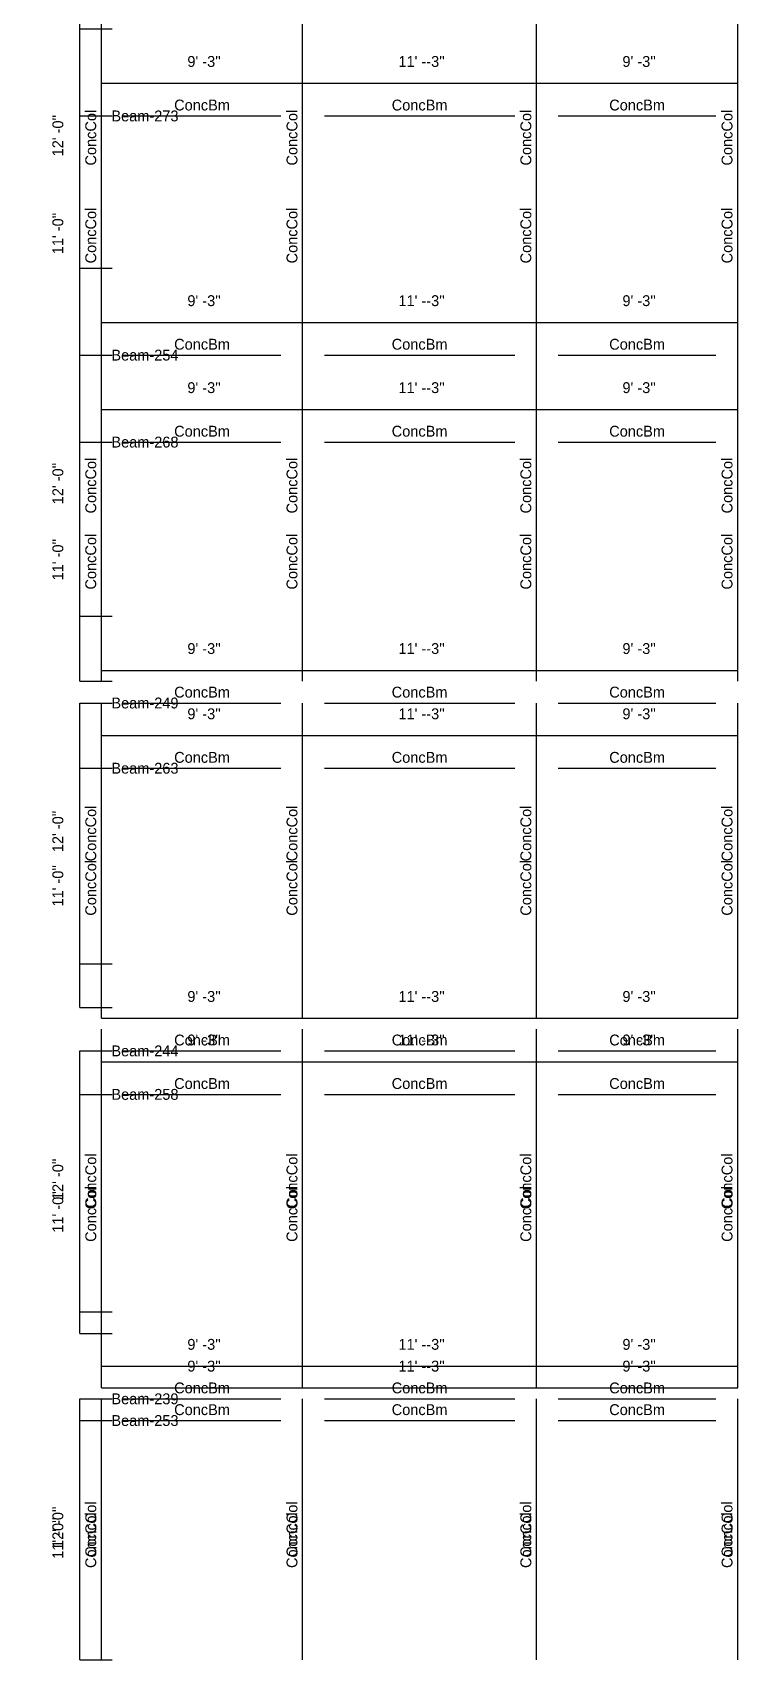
# Model space of a CAD drawing. Extents: x -38 to 2998, y -195 to 11529.
# Drawn here: x -38 to 356, y 8686 to 9586 of the extents above; entities that cross this region are included whole.
import ezdxf
from ezdxf.enums import TextEntityAlignment as Align

# ---------------------------------------------------------------- set-up
doc = ezdxf.new("R2010")
doc.units = 0
doc.header["$MEASUREMENT"] = 0
doc.layers.get('0').update_dxf_attribs({"linetype": 'CONTINUOUS'})
for name, color, linetype in [('CENTERLINES', 7, 'CONTINUOUS'), ('DIMENSIONS', 4, 'CONTINUOUS'), ('TEXT', 5, 'CONTINUOUS')]:
    doc.layers.add(name, color=color, linetype=linetype)
doc.dimstyles.get("Standard").update_dxf_attribs({"dimtxt": 0.18, "dimasz": 0.18, "dimexe": 0.18, "dimexo": 0.0625, "dimgap": 0.09, "dimtad": 0, "dimtih": 1, "dimtoh": 1, "dimdec": 4, "dimzin": 0, "dimtxsty": 'STANDARD', "dimcen": 0.09, "dimazin": 3, "dimtfac": 1, "dimtdec": 4, "dimtofl": 0, "dimtmove": 0, "dimatfit": 3, "dimtolj": 1, "dimtzin": 0})

# ---------------------------------------------------------------- blocks, each defined once
blk = doc.blocks.new('*D1407')
at = {"color": 1, "linetype": 'BYBLOCK'}
for points in [[(-8.29, 8828.29), (-7.23, 8827.23), (-16.77, 8836.77), (-15.71, 8835.71)], [(-8.29, 8684.29), (-7.23, 8683.23), (-16.77, 8692.77), (-15.71, 8691.71)]]:
    blk.add_solid(points, dxfattribs=at)
at = {"layer": 'DIMENSIONS', "color": 9, "linetype": 'BYBLOCK'}
for p, q in [((-12, 8832), (6, 8832)), ((-12, 8688), (6, 8688))]:
    blk.add_line(p, q, dxfattribs=at)
at = {"layer": 'DIMENSIONS', "color": 0, "linetype": 'BYBLOCK'}
blk.add_line((-12, 8688), (-12, 8832), dxfattribs=at)
at = {"layer": 'DIMENSIONS', "color": 0, "linetype": 'BYBLOCK', "insert": (-24, 8760), "char_height": 6, "attachment_point": 5, "rotation": 90}
blk.add_mtext("\\A1; 12' -0''", dxfattribs=at)
blk = doc.blocks.new('*D1408')
at = {"color": 1, "linetype": 'BYBLOCK'}
for points in [[(4.77, 8854.77), (3.71, 8853.71), (-3.71, 8846.29), (-4.77, 8845.23)], [(115.77, 8854.77), (114.71, 8853.71), (107.29, 8846.29), (106.23, 8845.23)]]:
    blk.add_solid(points, dxfattribs=at)
at = {"layer": 'DIMENSIONS', "color": 9, "linetype": 'BYBLOCK'}
for p, q in [((0, 8850), (0, 8868)), ((111, 8850), (111, 8868))]:
    blk.add_line(p, q, dxfattribs=at)
at = {"layer": 'DIMENSIONS', "color": 0, "linetype": 'BYBLOCK'}
blk.add_line((0, 8850), (111, 8850), dxfattribs=at)
at = {"layer": 'DIMENSIONS', "color": 0, "linetype": 'BYBLOCK', "insert": (55.5, 8862), "char_height": 6, "attachment_point": 5}
blk.add_mtext("\\A1; 9' -3''", dxfattribs=at)
blk = doc.blocks.new('*D1409')
at = {"color": 1, "linetype": 'BYBLOCK'}
for points in [[(115.77, 8854.77), (114.71, 8853.71), (107.29, 8846.29), (106.23, 8845.23)], [(244.77, 8854.77), (243.71, 8853.71), (236.29, 8846.29), (235.23, 8845.23)]]:
    blk.add_solid(points, dxfattribs=at)
at = {"layer": 'DIMENSIONS', "color": 9, "linetype": 'BYBLOCK'}
for p, q in [((111, 8850), (111, 8868)), ((240, 8850), (240, 8868))]:
    blk.add_line(p, q, dxfattribs=at)
at = {"layer": 'DIMENSIONS', "color": 0, "linetype": 'BYBLOCK'}
blk.add_line((111, 8850), (240, 8850), dxfattribs=at)
at = {"layer": 'DIMENSIONS', "color": 0, "linetype": 'BYBLOCK', "insert": (175.5, 8862), "char_height": 6, "attachment_point": 5}
blk.add_mtext("\\A1; 11' --3''", dxfattribs=at)
blk = doc.blocks.new('*D1410')
at = {"color": 1, "linetype": 'BYBLOCK'}
for points in [[(244.77, 8854.77), (243.71, 8853.71), (236.29, 8846.29), (235.23, 8845.23)], [(355.77, 8854.77), (354.71, 8853.71), (347.29, 8846.29), (346.23, 8845.23)]]:
    blk.add_solid(points, dxfattribs=at)
at = {"layer": 'DIMENSIONS', "color": 9, "linetype": 'BYBLOCK'}
for p, q in [((240, 8850), (240, 8868)), ((351, 8850), (351, 8868))]:
    blk.add_line(p, q, dxfattribs=at)
at = {"layer": 'DIMENSIONS', "color": 0, "linetype": 'BYBLOCK'}
blk.add_line((240, 8850), (351, 8850), dxfattribs=at)
at = {"layer": 'DIMENSIONS', "color": 0, "linetype": 'BYBLOCK', "insert": (295.5, 8862), "char_height": 6, "attachment_point": 5}
blk.add_mtext("\\A1; 9' -3''", dxfattribs=at)
blk = doc.blocks.new('*D1411')
at = {"color": 1, "linetype": 'BYBLOCK'}
for points in [[(-8.29, 9020.29), (-7.23, 9019.23), (-16.77, 9028.77), (-15.71, 9027.71)], [(-8.29, 8876.29), (-7.23, 8875.23), (-16.77, 8884.77), (-15.71, 8883.71)]]:
    blk.add_solid(points, dxfattribs=at)
at = {"layer": 'DIMENSIONS', "color": 9, "linetype": 'BYBLOCK'}
for p, q in [((-12, 9024), (6, 9024)), ((-12, 8880), (6, 8880))]:
    blk.add_line(p, q, dxfattribs=at)
at = {"layer": 'DIMENSIONS', "color": 0, "linetype": 'BYBLOCK'}
blk.add_line((-12, 8880), (-12, 9024), dxfattribs=at)
at = {"layer": 'DIMENSIONS', "color": 0, "linetype": 'BYBLOCK', "insert": (-24, 8952), "char_height": 6, "attachment_point": 5, "rotation": 90}
blk.add_mtext("\\A1; 12' -0''", dxfattribs=at)
blk = doc.blocks.new('*D1412')
at = {"color": 1, "linetype": 'BYBLOCK'}
for points in [[(4.77, 9046.77), (3.71, 9045.71), (-3.71, 9038.29), (-4.77, 9037.23)], [(115.77, 9046.77), (114.71, 9045.71), (107.29, 9038.29), (106.23, 9037.23)]]:
    blk.add_solid(points, dxfattribs=at)
at = {"layer": 'DIMENSIONS', "color": 9, "linetype": 'BYBLOCK'}
for p, q in [((0, 9042), (0, 9060)), ((111, 9042), (111, 9060))]:
    blk.add_line(p, q, dxfattribs=at)
at = {"layer": 'DIMENSIONS', "color": 0, "linetype": 'BYBLOCK'}
blk.add_line((0, 9042), (111, 9042), dxfattribs=at)
at = {"layer": 'DIMENSIONS', "color": 0, "linetype": 'BYBLOCK', "insert": (55.5, 9054), "char_height": 6, "attachment_point": 5}
blk.add_mtext("\\A1; 9' -3''", dxfattribs=at)
blk = doc.blocks.new('*D1413')
at = {"color": 1, "linetype": 'BYBLOCK'}
for points in [[(115.77, 9046.77), (114.71, 9045.71), (107.29, 9038.29), (106.23, 9037.23)], [(244.77, 9046.77), (243.71, 9045.71), (236.29, 9038.29), (235.23, 9037.23)]]:
    blk.add_solid(points, dxfattribs=at)
at = {"layer": 'DIMENSIONS', "color": 9, "linetype": 'BYBLOCK'}
for p, q in [((111, 9042), (111, 9060)), ((240, 9042), (240, 9060))]:
    blk.add_line(p, q, dxfattribs=at)
at = {"layer": 'DIMENSIONS', "color": 0, "linetype": 'BYBLOCK'}
blk.add_line((111, 9042), (240, 9042), dxfattribs=at)
at = {"layer": 'DIMENSIONS', "color": 0, "linetype": 'BYBLOCK', "insert": (175.5, 9054), "char_height": 6, "attachment_point": 5}
blk.add_mtext("\\A1; 11' --3''", dxfattribs=at)
blk = doc.blocks.new('*D1414')
at = {"color": 1, "linetype": 'BYBLOCK'}
for points in [[(244.77, 9046.77), (243.71, 9045.71), (236.29, 9038.29), (235.23, 9037.23)], [(355.77, 9046.77), (354.71, 9045.71), (347.29, 9038.29), (346.23, 9037.23)]]:
    blk.add_solid(points, dxfattribs=at)
at = {"layer": 'DIMENSIONS', "color": 9, "linetype": 'BYBLOCK'}
for p, q in [((240, 9042), (240, 9060)), ((351, 9042), (351, 9060))]:
    blk.add_line(p, q, dxfattribs=at)
at = {"layer": 'DIMENSIONS', "color": 0, "linetype": 'BYBLOCK'}
blk.add_line((240, 9042), (351, 9042), dxfattribs=at)
at = {"layer": 'DIMENSIONS', "color": 0, "linetype": 'BYBLOCK', "insert": (295.5, 9054), "char_height": 6, "attachment_point": 5}
blk.add_mtext("\\A1; 9' -3''", dxfattribs=at)
blk = doc.blocks.new('*D1415')
at = {"color": 1, "linetype": 'BYBLOCK'}
for points in [[(-8.29, 9212.29), (-7.23, 9211.23), (-16.77, 9220.77), (-15.71, 9219.71)], [(-8.29, 9068.29), (-7.23, 9067.23), (-16.77, 9076.77), (-15.71, 9075.71)]]:
    blk.add_solid(points, dxfattribs=at)
at = {"layer": 'DIMENSIONS', "color": 9, "linetype": 'BYBLOCK'}
for p, q in [((-12, 9216), (6, 9216)), ((-12, 9072), (6, 9072))]:
    blk.add_line(p, q, dxfattribs=at)
at = {"layer": 'DIMENSIONS', "color": 0, "linetype": 'BYBLOCK'}
blk.add_line((-12, 9072), (-12, 9216), dxfattribs=at)
at = {"layer": 'DIMENSIONS', "color": 0, "linetype": 'BYBLOCK', "insert": (-24, 9144), "char_height": 6, "attachment_point": 5, "rotation": 90}
blk.add_mtext("\\A1; 12' -0''", dxfattribs=at)
blk = doc.blocks.new('*D1416')
at = {"color": 1, "linetype": 'BYBLOCK'}
for points in [[(4.77, 9238.77), (3.71, 9237.71), (-3.71, 9230.29), (-4.77, 9229.23)], [(115.77, 9238.77), (114.71, 9237.71), (107.29, 9230.29), (106.23, 9229.23)]]:
    blk.add_solid(points, dxfattribs=at)
at = {"layer": 'DIMENSIONS', "color": 9, "linetype": 'BYBLOCK'}
for p, q in [((0, 9234), (0, 9252)), ((111, 9234), (111, 9252))]:
    blk.add_line(p, q, dxfattribs=at)
at = {"layer": 'DIMENSIONS', "color": 0, "linetype": 'BYBLOCK'}
blk.add_line((0, 9234), (111, 9234), dxfattribs=at)
at = {"layer": 'DIMENSIONS', "color": 0, "linetype": 'BYBLOCK', "insert": (55.5, 9246), "char_height": 6, "attachment_point": 5}
blk.add_mtext("\\A1; 9' -3''", dxfattribs=at)
blk = doc.blocks.new('*D1417')
at = {"color": 1, "linetype": 'BYBLOCK'}
for points in [[(115.77, 9238.77), (114.71, 9237.71), (107.29, 9230.29), (106.23, 9229.23)], [(244.77, 9238.77), (243.71, 9237.71), (236.29, 9230.29), (235.23, 9229.23)]]:
    blk.add_solid(points, dxfattribs=at)
at = {"layer": 'DIMENSIONS', "color": 9, "linetype": 'BYBLOCK'}
for p, q in [((111, 9234), (111, 9252)), ((240, 9234), (240, 9252))]:
    blk.add_line(p, q, dxfattribs=at)
at = {"layer": 'DIMENSIONS', "color": 0, "linetype": 'BYBLOCK'}
blk.add_line((111, 9234), (240, 9234), dxfattribs=at)
at = {"layer": 'DIMENSIONS', "color": 0, "linetype": 'BYBLOCK', "insert": (175.5, 9246), "char_height": 6, "attachment_point": 5}
blk.add_mtext("\\A1; 11' --3''", dxfattribs=at)
blk = doc.blocks.new('*D1418')
at = {"color": 1, "linetype": 'BYBLOCK'}
for points in [[(244.77, 9238.77), (243.71, 9237.71), (236.29, 9230.29), (235.23, 9229.23)], [(355.77, 9238.77), (354.71, 9237.71), (347.29, 9230.29), (346.23, 9229.23)]]:
    blk.add_solid(points, dxfattribs=at)
at = {"layer": 'DIMENSIONS', "color": 9, "linetype": 'BYBLOCK'}
for p, q in [((240, 9234), (240, 9252)), ((351, 9234), (351, 9252))]:
    blk.add_line(p, q, dxfattribs=at)
at = {"layer": 'DIMENSIONS', "color": 0, "linetype": 'BYBLOCK'}
blk.add_line((240, 9234), (351, 9234), dxfattribs=at)
at = {"layer": 'DIMENSIONS', "color": 0, "linetype": 'BYBLOCK', "insert": (295.5, 9246), "char_height": 6, "attachment_point": 5}
blk.add_mtext("\\A1; 9' -3''", dxfattribs=at)
blk = doc.blocks.new('*D1419')
at = {"color": 1, "linetype": 'BYBLOCK'}
for points in [[(-8.29, 9404.29), (-7.23, 9403.23), (-16.77, 9412.77), (-15.71, 9411.71)], [(-8.29, 9260.29), (-7.23, 9259.23), (-16.77, 9268.77), (-15.71, 9267.71)]]:
    blk.add_solid(points, dxfattribs=at)
at = {"layer": 'DIMENSIONS', "color": 9, "linetype": 'BYBLOCK'}
for p, q in [((-12, 9408), (6, 9408)), ((-12, 9264), (6, 9264))]:
    blk.add_line(p, q, dxfattribs=at)
at = {"layer": 'DIMENSIONS', "color": 0, "linetype": 'BYBLOCK'}
blk.add_line((-12, 9264), (-12, 9408), dxfattribs=at)
at = {"layer": 'DIMENSIONS', "color": 0, "linetype": 'BYBLOCK', "insert": (-24, 9336), "char_height": 6, "attachment_point": 5, "rotation": 90}
blk.add_mtext("\\A1; 12' -0''", dxfattribs=at)
blk = doc.blocks.new('*D1420')
at = {"color": 1, "linetype": 'BYBLOCK'}
for points in [[(4.77, 9430.77), (3.71, 9429.71), (-3.71, 9422.29), (-4.77, 9421.23)], [(115.77, 9430.77), (114.71, 9429.71), (107.29, 9422.29), (106.23, 9421.23)]]:
    blk.add_solid(points, dxfattribs=at)
at = {"layer": 'DIMENSIONS', "color": 9, "linetype": 'BYBLOCK'}
for p, q in [((0, 9426), (0, 9444)), ((111, 9426), (111, 9444))]:
    blk.add_line(p, q, dxfattribs=at)
at = {"layer": 'DIMENSIONS', "color": 0, "linetype": 'BYBLOCK'}
blk.add_line((0, 9426), (111, 9426), dxfattribs=at)
at = {"layer": 'DIMENSIONS', "color": 0, "linetype": 'BYBLOCK', "insert": (55.5, 9438), "char_height": 6, "attachment_point": 5}
blk.add_mtext("\\A1; 9' -3''", dxfattribs=at)
blk = doc.blocks.new('*D1421')
at = {"color": 1, "linetype": 'BYBLOCK'}
for points in [[(115.77, 9430.77), (114.71, 9429.71), (107.29, 9422.29), (106.23, 9421.23)], [(244.77, 9430.77), (243.71, 9429.71), (236.29, 9422.29), (235.23, 9421.23)]]:
    blk.add_solid(points, dxfattribs=at)
at = {"layer": 'DIMENSIONS', "color": 9, "linetype": 'BYBLOCK'}
for p, q in [((111, 9426), (111, 9444)), ((240, 9426), (240, 9444))]:
    blk.add_line(p, q, dxfattribs=at)
at = {"layer": 'DIMENSIONS', "color": 0, "linetype": 'BYBLOCK'}
blk.add_line((111, 9426), (240, 9426), dxfattribs=at)
at = {"layer": 'DIMENSIONS', "color": 0, "linetype": 'BYBLOCK', "insert": (175.5, 9438), "char_height": 6, "attachment_point": 5}
blk.add_mtext("\\A1; 11' --3''", dxfattribs=at)
blk = doc.blocks.new('*D1422')
at = {"color": 1, "linetype": 'BYBLOCK'}
for points in [[(244.77, 9430.77), (243.71, 9429.71), (236.29, 9422.29), (235.23, 9421.23)], [(355.77, 9430.77), (354.71, 9429.71), (347.29, 9422.29), (346.23, 9421.23)]]:
    blk.add_solid(points, dxfattribs=at)
at = {"layer": 'DIMENSIONS', "color": 9, "linetype": 'BYBLOCK'}
for p, q in [((240, 9426), (240, 9444)), ((351, 9426), (351, 9444))]:
    blk.add_line(p, q, dxfattribs=at)
at = {"layer": 'DIMENSIONS', "color": 0, "linetype": 'BYBLOCK'}
blk.add_line((240, 9426), (351, 9426), dxfattribs=at)
at = {"layer": 'DIMENSIONS', "color": 0, "linetype": 'BYBLOCK', "insert": (295.5, 9438), "char_height": 6, "attachment_point": 5}
blk.add_mtext("\\A1; 9' -3''", dxfattribs=at)
blk = doc.blocks.new('*D1423')
at = {"color": 1, "linetype": 'BYBLOCK'}
for points in [[(-8.29, 9596.29), (-7.23, 9595.23), (-16.77, 9604.77), (-15.71, 9603.71)], [(-8.29, 9452.29), (-7.23, 9451.23), (-16.77, 9460.77), (-15.71, 9459.71)]]:
    blk.add_solid(points, dxfattribs=at)
at = {"layer": 'DIMENSIONS', "color": 9, "linetype": 'BYBLOCK'}
for p, q in [((-12, 9600), (6, 9600)), ((-12, 9456), (6, 9456))]:
    blk.add_line(p, q, dxfattribs=at)
at = {"layer": 'DIMENSIONS', "color": 0, "linetype": 'BYBLOCK'}
blk.add_line((-12, 9456), (-12, 9600), dxfattribs=at)
at = {"layer": 'DIMENSIONS', "color": 0, "linetype": 'BYBLOCK', "insert": (-24, 9528), "char_height": 6, "attachment_point": 5, "rotation": 90}
blk.add_mtext("\\A1; 12' -0''", dxfattribs=at)
blk = doc.blocks.new('*D1889')
at = {"color": 1, "linetype": 'BYBLOCK'}
for points in [[(-8.29, 8816.29), (-7.23, 8815.23), (-16.77, 8824.77), (-15.71, 8823.71)], [(-8.29, 8684.29), (-7.23, 8683.23), (-16.77, 8692.77), (-15.71, 8691.71)]]:
    blk.add_solid(points, dxfattribs=at)
at = {"layer": 'DIMENSIONS', "color": 9, "linetype": 'BYBLOCK'}
for p, q in [((-12, 8820), (6, 8820)), ((-12, 8688), (6, 8688))]:
    blk.add_line(p, q, dxfattribs=at)
at = {"layer": 'DIMENSIONS', "color": 0, "linetype": 'BYBLOCK'}
blk.add_line((-12, 8688), (-12, 8820), dxfattribs=at)
at = {"layer": 'DIMENSIONS', "color": 0, "linetype": 'BYBLOCK', "insert": (-24, 8754), "char_height": 6, "attachment_point": 5, "rotation": 90}
blk.add_mtext("\\A1; 11' -0''", dxfattribs=at)
blk = doc.blocks.new('*D1890')
at = {"color": 1, "linetype": 'BYBLOCK'}
for points in [[(4.77, 8842.77), (3.71, 8841.71), (-3.71, 8834.29), (-4.77, 8833.23)], [(115.77, 8842.77), (114.71, 8841.71), (107.29, 8834.29), (106.23, 8833.23)]]:
    blk.add_solid(points, dxfattribs=at)
at = {"layer": 'DIMENSIONS', "color": 9, "linetype": 'BYBLOCK'}
for p, q in [((0, 8838), (0, 8856)), ((111, 8838), (111, 8856))]:
    blk.add_line(p, q, dxfattribs=at)
at = {"layer": 'DIMENSIONS', "color": 0, "linetype": 'BYBLOCK'}
blk.add_line((0, 8838), (111, 8838), dxfattribs=at)
at = {"layer": 'DIMENSIONS', "color": 0, "linetype": 'BYBLOCK', "insert": (55.5, 8850), "char_height": 6, "attachment_point": 5}
blk.add_mtext("\\A1; 9' -3''", dxfattribs=at)
blk = doc.blocks.new('*D1891')
at = {"color": 1, "linetype": 'BYBLOCK'}
for points in [[(115.77, 8842.77), (114.71, 8841.71), (107.29, 8834.29), (106.23, 8833.23)], [(244.77, 8842.77), (243.71, 8841.71), (236.29, 8834.29), (235.23, 8833.23)]]:
    blk.add_solid(points, dxfattribs=at)
at = {"layer": 'DIMENSIONS', "color": 9, "linetype": 'BYBLOCK'}
for p, q in [((111, 8838), (111, 8856)), ((240, 8838), (240, 8856))]:
    blk.add_line(p, q, dxfattribs=at)
at = {"layer": 'DIMENSIONS', "color": 0, "linetype": 'BYBLOCK'}
blk.add_line((111, 8838), (240, 8838), dxfattribs=at)
at = {"layer": 'DIMENSIONS', "color": 0, "linetype": 'BYBLOCK', "insert": (175.5, 8850), "char_height": 6, "attachment_point": 5}
blk.add_mtext("\\A1; 11' --3''", dxfattribs=at)
blk = doc.blocks.new('*D1892')
at = {"color": 1, "linetype": 'BYBLOCK'}
for points in [[(244.77, 8842.77), (243.71, 8841.71), (236.29, 8834.29), (235.23, 8833.23)], [(355.77, 8842.77), (354.71, 8841.71), (347.29, 8834.29), (346.23, 8833.23)]]:
    blk.add_solid(points, dxfattribs=at)
at = {"layer": 'DIMENSIONS', "color": 9, "linetype": 'BYBLOCK'}
for p, q in [((240, 8838), (240, 8856)), ((351, 8838), (351, 8856))]:
    blk.add_line(p, q, dxfattribs=at)
at = {"layer": 'DIMENSIONS', "color": 0, "linetype": 'BYBLOCK'}
blk.add_line((240, 8838), (351, 8838), dxfattribs=at)
at = {"layer": 'DIMENSIONS', "color": 0, "linetype": 'BYBLOCK', "insert": (295.5, 8850), "char_height": 6, "attachment_point": 5}
blk.add_mtext("\\A1; 9' -3''", dxfattribs=at)
blk = doc.blocks.new('*D1893')
at = {"color": 1, "linetype": 'BYBLOCK'}
for points in [[(-8.29, 8996.29), (-7.23, 8995.23), (-16.77, 9004.77), (-15.71, 9003.71)], [(-8.29, 8864.29), (-7.23, 8863.23), (-16.77, 8872.77), (-15.71, 8871.71)]]:
    blk.add_solid(points, dxfattribs=at)
at = {"layer": 'DIMENSIONS', "color": 9, "linetype": 'BYBLOCK'}
for p, q in [((-12, 9000), (6, 9000)), ((-12, 8868), (6, 8868))]:
    blk.add_line(p, q, dxfattribs=at)
at = {"layer": 'DIMENSIONS', "color": 0, "linetype": 'BYBLOCK'}
blk.add_line((-12, 8868), (-12, 9000), dxfattribs=at)
at = {"layer": 'DIMENSIONS', "color": 0, "linetype": 'BYBLOCK', "insert": (-24, 8934), "char_height": 6, "attachment_point": 5, "rotation": 90}
blk.add_mtext("\\A1; 11' -0''", dxfattribs=at)
blk = doc.blocks.new('*D1894')
at = {"color": 1, "linetype": 'BYBLOCK'}
for points in [[(4.77, 9022.77), (3.71, 9021.71), (-3.71, 9014.29), (-4.77, 9013.23)], [(115.77, 9022.77), (114.71, 9021.71), (107.29, 9014.29), (106.23, 9013.23)]]:
    blk.add_solid(points, dxfattribs=at)
at = {"layer": 'DIMENSIONS', "color": 9, "linetype": 'BYBLOCK'}
for p, q in [((0, 9018), (0, 9036)), ((111, 9018), (111, 9036))]:
    blk.add_line(p, q, dxfattribs=at)
at = {"layer": 'DIMENSIONS', "color": 0, "linetype": 'BYBLOCK'}
blk.add_line((0, 9018), (111, 9018), dxfattribs=at)
at = {"layer": 'DIMENSIONS', "color": 0, "linetype": 'BYBLOCK', "insert": (55.5, 9030), "char_height": 6, "attachment_point": 5}
blk.add_mtext("\\A1; 9' -3''", dxfattribs=at)
blk = doc.blocks.new('*D1895')
at = {"color": 1, "linetype": 'BYBLOCK'}
for points in [[(115.77, 9022.77), (114.71, 9021.71), (107.29, 9014.29), (106.23, 9013.23)], [(244.77, 9022.77), (243.71, 9021.71), (236.29, 9014.29), (235.23, 9013.23)]]:
    blk.add_solid(points, dxfattribs=at)
at = {"layer": 'DIMENSIONS', "color": 9, "linetype": 'BYBLOCK'}
for p, q in [((111, 9018), (111, 9036)), ((240, 9018), (240, 9036))]:
    blk.add_line(p, q, dxfattribs=at)
at = {"layer": 'DIMENSIONS', "color": 0, "linetype": 'BYBLOCK'}
blk.add_line((111, 9018), (240, 9018), dxfattribs=at)
at = {"layer": 'DIMENSIONS', "color": 0, "linetype": 'BYBLOCK', "insert": (175.5, 9030), "char_height": 6, "attachment_point": 5}
blk.add_mtext("\\A1; 11' --3''", dxfattribs=at)
blk = doc.blocks.new('*D1896')
at = {"color": 1, "linetype": 'BYBLOCK'}
for points in [[(244.77, 9022.77), (243.71, 9021.71), (236.29, 9014.29), (235.23, 9013.23)], [(355.77, 9022.77), (354.71, 9021.71), (347.29, 9014.29), (346.23, 9013.23)]]:
    blk.add_solid(points, dxfattribs=at)
at = {"layer": 'DIMENSIONS', "color": 9, "linetype": 'BYBLOCK'}
for p, q in [((240, 9018), (240, 9036)), ((351, 9018), (351, 9036))]:
    blk.add_line(p, q, dxfattribs=at)
at = {"layer": 'DIMENSIONS', "color": 0, "linetype": 'BYBLOCK'}
blk.add_line((240, 9018), (351, 9018), dxfattribs=at)
at = {"layer": 'DIMENSIONS', "color": 0, "linetype": 'BYBLOCK', "insert": (295.5, 9030), "char_height": 6, "attachment_point": 5}
blk.add_mtext("\\A1; 9' -3''", dxfattribs=at)
blk = doc.blocks.new('*D1897')
at = {"color": 1, "linetype": 'BYBLOCK'}
for points in [[(-8.29, 9176.29), (-7.23, 9175.23), (-16.77, 9184.77), (-15.71, 9183.71)], [(-8.29, 9044.29), (-7.23, 9043.23), (-16.77, 9052.77), (-15.71, 9051.71)]]:
    blk.add_solid(points, dxfattribs=at)
at = {"layer": 'DIMENSIONS', "color": 9, "linetype": 'BYBLOCK'}
for p, q in [((-12, 9180), (6, 9180)), ((-12, 9048), (6, 9048))]:
    blk.add_line(p, q, dxfattribs=at)
at = {"layer": 'DIMENSIONS', "color": 0, "linetype": 'BYBLOCK'}
blk.add_line((-12, 9048), (-12, 9180), dxfattribs=at)
at = {"layer": 'DIMENSIONS', "color": 0, "linetype": 'BYBLOCK', "insert": (-24, 9114), "char_height": 6, "attachment_point": 5, "rotation": 90}
blk.add_mtext("\\A1; 11' -0''", dxfattribs=at)
blk = doc.blocks.new('*D1898')
at = {"color": 1, "linetype": 'BYBLOCK'}
for points in [[(4.77, 9202.77), (3.71, 9201.71), (-3.71, 9194.29), (-4.77, 9193.23)], [(115.77, 9202.77), (114.71, 9201.71), (107.29, 9194.29), (106.23, 9193.23)]]:
    blk.add_solid(points, dxfattribs=at)
at = {"layer": 'DIMENSIONS', "color": 9, "linetype": 'BYBLOCK'}
for p, q in [((0, 9198), (0, 9216)), ((111, 9198), (111, 9216))]:
    blk.add_line(p, q, dxfattribs=at)
at = {"layer": 'DIMENSIONS', "color": 0, "linetype": 'BYBLOCK'}
blk.add_line((0, 9198), (111, 9198), dxfattribs=at)
at = {"layer": 'DIMENSIONS', "color": 0, "linetype": 'BYBLOCK', "insert": (55.5, 9210), "char_height": 6, "attachment_point": 5}
blk.add_mtext("\\A1; 9' -3''", dxfattribs=at)
blk = doc.blocks.new('*D1899')
at = {"color": 1, "linetype": 'BYBLOCK'}
for points in [[(115.77, 9202.77), (114.71, 9201.71), (107.29, 9194.29), (106.23, 9193.23)], [(244.77, 9202.77), (243.71, 9201.71), (236.29, 9194.29), (235.23, 9193.23)]]:
    blk.add_solid(points, dxfattribs=at)
at = {"layer": 'DIMENSIONS', "color": 9, "linetype": 'BYBLOCK'}
for p, q in [((111, 9198), (111, 9216)), ((240, 9198), (240, 9216))]:
    blk.add_line(p, q, dxfattribs=at)
at = {"layer": 'DIMENSIONS', "color": 0, "linetype": 'BYBLOCK'}
blk.add_line((111, 9198), (240, 9198), dxfattribs=at)
at = {"layer": 'DIMENSIONS', "color": 0, "linetype": 'BYBLOCK', "insert": (175.5, 9210), "char_height": 6, "attachment_point": 5}
blk.add_mtext("\\A1; 11' --3''", dxfattribs=at)
blk = doc.blocks.new('*D1900')
at = {"color": 1, "linetype": 'BYBLOCK'}
for points in [[(244.77, 9202.77), (243.71, 9201.71), (236.29, 9194.29), (235.23, 9193.23)], [(355.77, 9202.77), (354.71, 9201.71), (347.29, 9194.29), (346.23, 9193.23)]]:
    blk.add_solid(points, dxfattribs=at)
at = {"layer": 'DIMENSIONS', "color": 9, "linetype": 'BYBLOCK'}
for p, q in [((240, 9198), (240, 9216)), ((351, 9198), (351, 9216))]:
    blk.add_line(p, q, dxfattribs=at)
at = {"layer": 'DIMENSIONS', "color": 0, "linetype": 'BYBLOCK'}
blk.add_line((240, 9198), (351, 9198), dxfattribs=at)
at = {"layer": 'DIMENSIONS', "color": 0, "linetype": 'BYBLOCK', "insert": (295.5, 9210), "char_height": 6, "attachment_point": 5}
blk.add_mtext("\\A1; 9' -3''", dxfattribs=at)
blk = doc.blocks.new('*D1901')
at = {"color": 1, "linetype": 'BYBLOCK'}
for points in [[(-8.29, 9356.29), (-7.23, 9355.23), (-16.77, 9364.77), (-15.71, 9363.71)], [(-8.29, 9224.29), (-7.23, 9223.23), (-16.77, 9232.77), (-15.71, 9231.71)]]:
    blk.add_solid(points, dxfattribs=at)
at = {"layer": 'DIMENSIONS', "color": 9, "linetype": 'BYBLOCK'}
for p, q in [((-12, 9360), (6, 9360)), ((-12, 9228), (6, 9228))]:
    blk.add_line(p, q, dxfattribs=at)
at = {"layer": 'DIMENSIONS', "color": 0, "linetype": 'BYBLOCK'}
blk.add_line((-12, 9228), (-12, 9360), dxfattribs=at)
at = {"layer": 'DIMENSIONS', "color": 0, "linetype": 'BYBLOCK', "insert": (-24, 9294), "char_height": 6, "attachment_point": 5, "rotation": 90}
blk.add_mtext("\\A1; 11' -0''", dxfattribs=at)
blk = doc.blocks.new('*D1902')
at = {"color": 1, "linetype": 'BYBLOCK'}
for points in [[(4.77, 9382.77), (3.71, 9381.71), (-3.71, 9374.29), (-4.77, 9373.23)], [(115.77, 9382.77), (114.71, 9381.71), (107.29, 9374.29), (106.23, 9373.23)]]:
    blk.add_solid(points, dxfattribs=at)
at = {"layer": 'DIMENSIONS', "color": 9, "linetype": 'BYBLOCK'}
for p, q in [((0, 9378), (0, 9396)), ((111, 9378), (111, 9396))]:
    blk.add_line(p, q, dxfattribs=at)
at = {"layer": 'DIMENSIONS', "color": 0, "linetype": 'BYBLOCK'}
blk.add_line((0, 9378), (111, 9378), dxfattribs=at)
at = {"layer": 'DIMENSIONS', "color": 0, "linetype": 'BYBLOCK', "insert": (55.5, 9390), "char_height": 6, "attachment_point": 5}
blk.add_mtext("\\A1; 9' -3''", dxfattribs=at)
blk = doc.blocks.new('*D1903')
at = {"color": 1, "linetype": 'BYBLOCK'}
for points in [[(115.77, 9382.77), (114.71, 9381.71), (107.29, 9374.29), (106.23, 9373.23)], [(244.77, 9382.77), (243.71, 9381.71), (236.29, 9374.29), (235.23, 9373.23)]]:
    blk.add_solid(points, dxfattribs=at)
at = {"layer": 'DIMENSIONS', "color": 9, "linetype": 'BYBLOCK'}
for p, q in [((111, 9378), (111, 9396)), ((240, 9378), (240, 9396))]:
    blk.add_line(p, q, dxfattribs=at)
at = {"layer": 'DIMENSIONS', "color": 0, "linetype": 'BYBLOCK'}
blk.add_line((111, 9378), (240, 9378), dxfattribs=at)
at = {"layer": 'DIMENSIONS', "color": 0, "linetype": 'BYBLOCK', "insert": (175.5, 9390), "char_height": 6, "attachment_point": 5}
blk.add_mtext("\\A1; 11' --3''", dxfattribs=at)
blk = doc.blocks.new('*D1904')
at = {"color": 1, "linetype": 'BYBLOCK'}
for points in [[(244.77, 9382.77), (243.71, 9381.71), (236.29, 9374.29), (235.23, 9373.23)], [(355.77, 9382.77), (354.71, 9381.71), (347.29, 9374.29), (346.23, 9373.23)]]:
    blk.add_solid(points, dxfattribs=at)
at = {"layer": 'DIMENSIONS', "color": 9, "linetype": 'BYBLOCK'}
for p, q in [((240, 9378), (240, 9396)), ((351, 9378), (351, 9396))]:
    blk.add_line(p, q, dxfattribs=at)
at = {"layer": 'DIMENSIONS', "color": 0, "linetype": 'BYBLOCK'}
blk.add_line((240, 9378), (351, 9378), dxfattribs=at)
at = {"layer": 'DIMENSIONS', "color": 0, "linetype": 'BYBLOCK', "insert": (295.5, 9390), "char_height": 6, "attachment_point": 5}
blk.add_mtext("\\A1; 9' -3''", dxfattribs=at)
blk = doc.blocks.new('*D1905')
at = {"color": 1, "linetype": 'BYBLOCK'}
for points in [[(-8.29, 9536.29), (-7.23, 9535.23), (-16.77, 9544.77), (-15.71, 9543.71)], [(-8.29, 9404.29), (-7.23, 9403.23), (-16.77, 9412.77), (-15.71, 9411.71)]]:
    blk.add_solid(points, dxfattribs=at)
at = {"layer": 'DIMENSIONS', "color": 9, "linetype": 'BYBLOCK'}
for p, q in [((-12, 9540), (6, 9540)), ((-12, 9408), (6, 9408))]:
    blk.add_line(p, q, dxfattribs=at)
at = {"layer": 'DIMENSIONS', "color": 0, "linetype": 'BYBLOCK'}
blk.add_line((-12, 9408), (-12, 9540), dxfattribs=at)
at = {"layer": 'DIMENSIONS', "color": 0, "linetype": 'BYBLOCK', "insert": (-24, 9474), "char_height": 6, "attachment_point": 5, "rotation": 90}
blk.add_mtext("\\A1; 11' -0''", dxfattribs=at)
blk = doc.blocks.new('*D1906')
at = {"color": 1, "linetype": 'BYBLOCK'}
for points in [[(4.77, 9562.77), (3.71, 9561.71), (-3.71, 9554.29), (-4.77, 9553.23)], [(115.77, 9562.77), (114.71, 9561.71), (107.29, 9554.29), (106.23, 9553.23)]]:
    blk.add_solid(points, dxfattribs=at)
at = {"layer": 'DIMENSIONS', "color": 9, "linetype": 'BYBLOCK'}
for p, q in [((0, 9558), (0, 9576)), ((111, 9558), (111, 9576))]:
    blk.add_line(p, q, dxfattribs=at)
at = {"layer": 'DIMENSIONS', "color": 0, "linetype": 'BYBLOCK'}
blk.add_line((0, 9558), (111, 9558), dxfattribs=at)
at = {"layer": 'DIMENSIONS', "color": 0, "linetype": 'BYBLOCK', "insert": (55.5, 9570), "char_height": 6, "attachment_point": 5}
blk.add_mtext("\\A1; 9' -3''", dxfattribs=at)
blk = doc.blocks.new('*D1907')
at = {"color": 1, "linetype": 'BYBLOCK'}
for points in [[(115.77, 9562.77), (114.71, 9561.71), (107.29, 9554.29), (106.23, 9553.23)], [(244.77, 9562.77), (243.71, 9561.71), (236.29, 9554.29), (235.23, 9553.23)]]:
    blk.add_solid(points, dxfattribs=at)
at = {"layer": 'DIMENSIONS', "color": 9, "linetype": 'BYBLOCK'}
for p, q in [((111, 9558), (111, 9576)), ((240, 9558), (240, 9576))]:
    blk.add_line(p, q, dxfattribs=at)
at = {"layer": 'DIMENSIONS', "color": 0, "linetype": 'BYBLOCK'}
blk.add_line((111, 9558), (240, 9558), dxfattribs=at)
at = {"layer": 'DIMENSIONS', "color": 0, "linetype": 'BYBLOCK', "insert": (175.5, 9570), "char_height": 6, "attachment_point": 5}
blk.add_mtext("\\A1; 11' --3''", dxfattribs=at)
blk = doc.blocks.new('*D1908')
at = {"color": 1, "linetype": 'BYBLOCK'}
for points in [[(244.77, 9562.77), (243.71, 9561.71), (236.29, 9554.29), (235.23, 9553.23)], [(355.77, 9562.77), (354.71, 9561.71), (347.29, 9554.29), (346.23, 9553.23)]]:
    blk.add_solid(points, dxfattribs=at)
at = {"layer": 'DIMENSIONS', "color": 9, "linetype": 'BYBLOCK'}
for p, q in [((240, 9558), (240, 9576)), ((351, 9558), (351, 9576))]:
    blk.add_line(p, q, dxfattribs=at)
at = {"layer": 'DIMENSIONS', "color": 0, "linetype": 'BYBLOCK'}
blk.add_line((240, 9558), (351, 9558), dxfattribs=at)
at = {"layer": 'DIMENSIONS', "color": 0, "linetype": 'BYBLOCK', "insert": (295.5, 9570), "char_height": 6, "attachment_point": 5}
blk.add_mtext("\\A1; 9' -3''", dxfattribs=at)
blk = doc.blocks.new('*D1909')
at = {"color": 1, "linetype": 'BYBLOCK'}
for points in [[(-8.29, 9716.29), (-7.23, 9715.23), (-16.77, 9724.77), (-15.71, 9723.71)], [(-8.29, 9584.29), (-7.23, 9583.23), (-16.77, 9592.77), (-15.71, 9591.71)]]:
    blk.add_solid(points, dxfattribs=at)
at = {"layer": 'DIMENSIONS', "color": 9, "linetype": 'BYBLOCK'}
for p, q in [((-12, 9720), (6, 9720)), ((-12, 9588), (6, 9588))]:
    blk.add_line(p, q, dxfattribs=at)
at = {"layer": 'DIMENSIONS', "color": 0, "linetype": 'BYBLOCK'}
blk.add_line((-12, 9588), (-12, 9720), dxfattribs=at)
at = {"layer": 'DIMENSIONS', "color": 0, "linetype": 'BYBLOCK', "insert": (-24, 9654), "char_height": 6, "attachment_point": 5, "rotation": 90}
blk.add_mtext("\\A1; 11' -0''", dxfattribs=at)

msp = doc.modelspace()

# ---------------------------------------------------------------- linework, layer by layer
at = {"layer": 'CENTERLINES', "color": 0, "linetype": 'CONTINUOUS'}
for p, q in [((0, 9456), (0, 9600)), ((111, 9456), (111, 9600)), ((240, 9456), (240, 9600)), ((351, 9456), (351, 9600)), ((0, 9408), (0, 9540)), ((12, 9540), (99, 9540)), ((111, 9408), (111, 9540)), ((123, 9540), (228, 9540)), ((240, 9408), (240, 9540)), ((252, 9540), (339, 9540)), ((351, 9408), (351, 9540)), ((0, 9264), (0, 9408)), ((12, 9408), (99, 9408)), ((111, 9264), (111, 9408)), ((123, 9408), (228, 9408)), ((240, 9264), (240, 9408)), ((252, 9408), (339, 9408)), ((351, 9264), (351, 9408)), ((0, 9228), (0, 9360)), ((12, 9360), (99, 9360)), ((111, 9228), (111, 9360)), ((123, 9360), (228, 9360)), ((240, 9228), (240, 9360)), ((252, 9360), (339, 9360)), ((351, 9228), (351, 9360)), ((0, 9072), (0, 9216)), ((12, 9216), (99, 9216)), ((111, 9072), (111, 9216)), ((123, 9216), (228, 9216)), ((240, 9072), (240, 9216)), ((252, 9216), (339, 9216)), ((351, 9072), (351, 9216)), ((0, 9048), (0, 9180)), ((12, 9180), (99, 9180)), ((111, 9048), (111, 9180)), ((123, 9180), (228, 9180)), ((240, 9048), (240, 9180)), ((252, 9180), (339, 9180)), ((351, 9048), (351, 9180)), ((0, 8880), (0, 9024)), ((12, 9024), (99, 9024)), ((111, 8880), (111, 9024)), ((123, 9024), (228, 9024)), ((240, 8880), (240, 9024)), ((252, 9024), (339, 9024)), ((351, 8880), (351, 9024)), ((0, 8868), (0, 9000)), ((12, 9000), (99, 9000)), ((111, 8868), (111, 9000)), ((123, 9000), (228, 9000)), ((240, 8868), (240, 9000)), ((252, 9000), (339, 9000)), ((351, 8868), (351, 9000)), ((0, 8688), (0, 8832)), ((12, 8832), (99, 8832)), ((111, 8688), (111, 8832)), ((123, 8832), (228, 8832)), ((240, 8688), (240, 8832)), ((252, 8832), (339, 8832)), ((351, 8688), (351, 8832)), ((0, 8688), (0, 8820)), ((12, 8820), (99, 8820)), ((111, 8688), (111, 8820)), ((123, 8820), (228, 8820)), ((240, 8688), (240, 8820)), ((252, 8820), (339, 8820)), ((351, 8688), (351, 8820))]:
    msp.add_line(p, q, dxfattribs=at)

# ---------------------------------------------------------------- texts
at = {"layer": 'TEXT', "color": 0}
for s, p in [('ConcBm', (55.5, 9546)), ('ConcBm', (175.5, 9546)), ('ConcBm', (295.5, 9546)), ('Beam-273', (24, 9540)), ('ConcBm', (55.5, 9414)), ('ConcBm', (175.5, 9414)), ('ConcBm', (295.5, 9414)), ('Beam-254', (24, 9408)), ('ConcBm', (55.5, 9366)), ('ConcBm', (175.5, 9366)), ('ConcBm', (295.5, 9366)), ('Beam-268', (24, 9360)), ('ConcBm', (55.5, 9222)), ('ConcBm', (175.5, 9222)), ('ConcBm', (295.5, 9222)), ('Beam-249', (24, 9216)), ('ConcBm', (55.5, 9186)), ('ConcBm', (175.5, 9186)), ('ConcBm', (295.5, 9186)), ('Beam-263', (24, 9180)), ('Beam-244', (24, 9024)), ('ConcBm', (55.5, 9030)), ('ConcBm', (175.5, 9030)), ('ConcBm', (295.5, 9030)), ('ConcBm', (55.5, 9006)), ('ConcBm', (175.5, 9006)), ('ConcBm', (295.5, 9006)), ('Beam-258', (24, 9000)), ('ConcBm', (55.5, 8838)), ('ConcBm', (175.5, 8838)), ('ConcBm', (295.5, 8838)), ('Beam-239', (24, 8832)), ('ConcBm', (55.5, 8826)), ('ConcBm', (175.5, 8826)), ('ConcBm', (295.5, 8826)), ('Beam-253', (24, 8820))]:
    msp.add_text(s, height=6, dxfattribs=at).set_placement(p, align=Align.MIDDLE)
for p in [(-6, 9528), (105, 9528), (234, 9528), (345, 9528), (-6, 9474), (105, 9474), (234, 9474), (345, 9474), (-6, 9336), (105, 9336), (234, 9336), (345, 9336), (-6, 9294), (105, 9294), (234, 9294), (345, 9294), (-6, 9144), (105, 9144), (234, 9144), (345, 9144), (-6, 9114), (105, 9114), (234, 9114), (345, 9114), (-6, 8952), (105, 8952), (234, 8952), (345, 8952), (-6, 8934), (105, 8934), (234, 8934), (345, 8934), (-6, 8760), (-6, 8754), (105, 8760), (105, 8754), (234, 8760), (234, 8754), (345, 8760), (345, 8754)]:
    msp.add_text('ConcCol', height=6, rotation=90, dxfattribs=at).set_placement(p, align=Align.MIDDLE)

# ---------------------------------------------------------------- dimensions: what is measured, and where the dimension line sits
at = {"layer": 'DIMENSIONS'}
for base, p1, p2, picture, middle in [((-12, 9720), (-24, 9588), (-24, 9720), '*D1909', (-24, 9654)), ((-12, 9600), (-24, 9456), (-24, 9600), '*D1423', (-24, 9528)), ((111, 9558), (0, 9546), (111, 9546), '*D1906', (55.5, 9546)), ((240, 9558), (111, 9546), (240, 9546), '*D1907', (175.5, 9546)), ((351, 9558), (240, 9546), (351, 9546), '*D1908', (295.5, 9546)), ((-12, 9540), (-24, 9408), (-24, 9540), '*D1905', (-24, 9474)), ((111, 9426), (0, 9414), (111, 9414), '*D1420', (55.5, 9414)), ((240, 9426), (111, 9414), (240, 9414), '*D1421', (175.5, 9414)), ((351, 9426), (240, 9414), (351, 9414), '*D1422', (295.5, 9414)), ((-12, 9408), (-24, 9264), (-24, 9408), '*D1419', (-24, 9336)), ((111, 9378), (0, 9366), (111, 9366), '*D1902', (55.5, 9366)), ((240, 9378), (111, 9366), (240, 9366), '*D1903', (175.5, 9366)), ((351, 9378), (240, 9366), (351, 9366), '*D1904', (295.5, 9366)), ((-12, 9360), (-24, 9228), (-24, 9360), '*D1901', (-24, 9294)), ((111, 9234), (0, 9222), (111, 9222), '*D1416', (55.5, 9222)), ((240, 9234), (111, 9222), (240, 9222), '*D1417', (175.5, 9222)), ((351, 9234), (240, 9222), (351, 9222), '*D1418', (295.5, 9222)), ((-12, 9216), (-24, 9072), (-24, 9216), '*D1415', (-24, 9144)), ((111, 9198), (0, 9186), (111, 9186), '*D1898', (55.5, 9186)), ((240, 9198), (111, 9186), (240, 9186), '*D1899', (175.5, 9186)), ((351, 9198), (240, 9186), (351, 9186), '*D1900', (295.5, 9186)), ((-12, 9180), (-24, 9048), (-24, 9180), '*D1897', (-24, 9114)), ((111, 9042), (0, 9030), (111, 9030), '*D1412', (55.5, 9030)), ((240, 9042), (111, 9030), (240, 9030), '*D1413', (175.5, 9030)), ((351, 9042), (240, 9030), (351, 9030), '*D1414', (295.5, 9030)), ((111, 9018), (0, 9006), (111, 9006), '*D1894', (55.5, 9006)), ((240, 9018), (111, 9006), (240, 9006), '*D1895', (175.5, 9006)), ((351, 9018), (240, 9006), (351, 9006), '*D1896', (295.5, 9006)), ((-12, 9024), (-24, 8880), (-24, 9024), '*D1411', (-24, 8952)), ((-12, 9000), (-24, 8868), (-24, 9000), '*D1893', (-24, 8934)), ((111, 8850), (0, 8838), (111, 8838), '*D1408', (55.5, 8838)), ((240, 8850), (111, 8838), (240, 8838), '*D1409', (175.5, 8838)), ((351, 8850), (240, 8838), (351, 8838), '*D1410', (295.5, 8838)), ((111, 8838), (0, 8826), (111, 8826), '*D1890', (55.5, 8826)), ((240, 8838), (111, 8826), (240, 8826), '*D1891', (175.5, 8826)), ((351, 8838), (240, 8826), (351, 8826), '*D1892', (295.5, 8826)), ((-12, 8832), (-24, 8688), (-24, 8832), '*D1407', (-24, 8760)), ((-12, 8820), (-24, 8688), (-24, 8820), '*D1889', (-24, 8754))]:
    dim = msp.add_linear_dim(base=base, p1=p1, p2=p2, dimstyle='STANDARD', dxfattribs=at)
    dim.commit()
    dim.dimension.update_dxf_attribs({"geometry": picture, "text_midpoint": middle})

doc.saveas('drawing.dxf')
